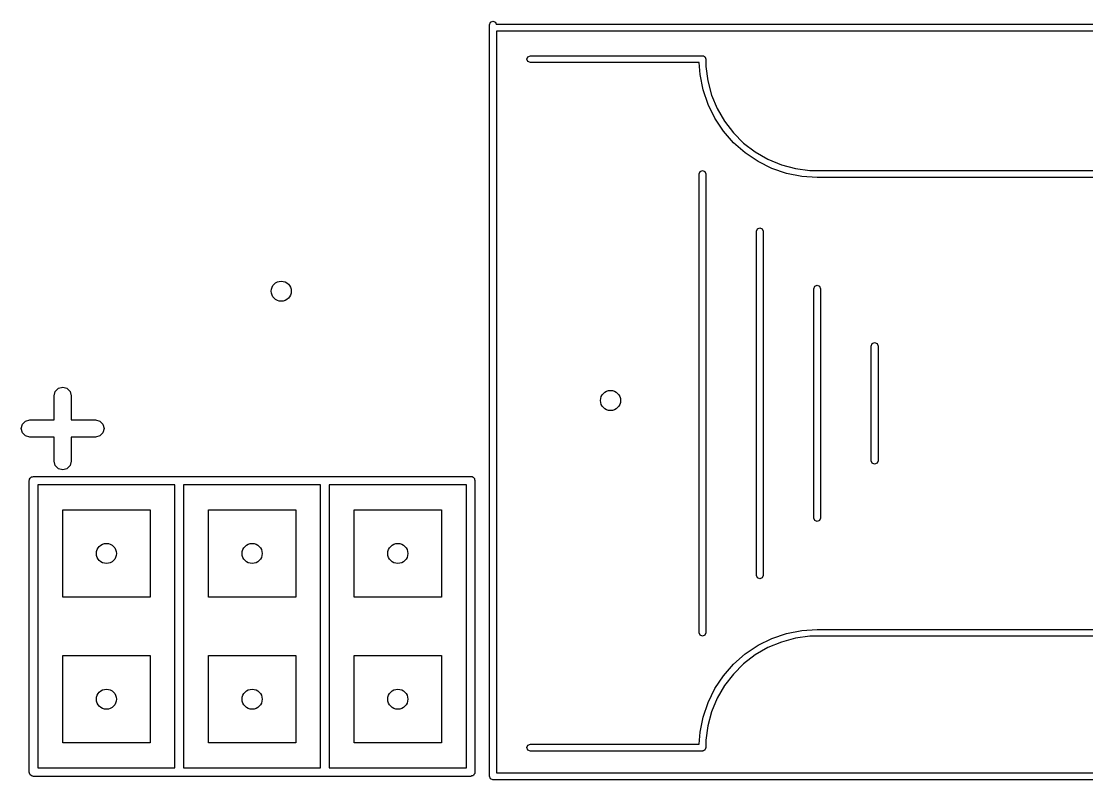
# Model space of a CAD drawing. Extents: x 0.02 to 2.37, y 0.01 to 1.59.
# Drawn here: x 0.022 to 0.753, y 1.065 to 1.585 of the extents above; entities that cross this region are included whole.
import ezdxf

# ---------------------------------------------------------------- set-up
doc = ezdxf.new("R2010")
doc.units = 0
doc.header["$MEASUREMENT"] = 0
doc.layers.add('BLACK', color=7, linetype='CONTINUOUS')

msp = doc.modelspace()

# ---------------------------------------------------------------- linework, layer by layer
at = {"layer": 'BLACK', "linetype": 'CONTINUOUS'}
for p, q in [((0.34291, 1.58287), (0.34361, 1.58454)), ((0.34291, 1.06713), (0.34291, 1.58287)), ((0.34361, 1.58454), (0.34528, 1.58524)), ((0.34528, 1.58524), (0.34695, 1.58454)), ((0.34695, 1.58454), (0.34747, 1.58327)), ((0.34747, 1.58327), (1.75253, 1.58327)), ((0.34764, 1.57854), (0.34764, 1.06949)), ((1.75236, 1.57854), (0.34764, 1.57854)), ((0.36861, 1.55922), (0.36931, 1.56089)), ((0.36931, 1.55755), (0.36861, 1.55922)), ((0.36931, 1.56089), (0.37098, 1.56158)), ((0.37098, 1.55686), (0.36931, 1.55755)), ((0.37098, 1.56158), (0.48909, 1.56158)), ((0.48909, 1.56158), (0.48937, 1.56147)), ((0.48937, 1.56147), (0.48982, 1.56147)), ((0.48982, 1.56147), (0.49041, 1.56103)), ((0.49041, 1.56103), (0.49076, 1.56089)), ((0.49076, 1.56089), (0.49082, 1.56074)), ((0.49082, 1.56074), (0.491, 1.56061)), ((0.491, 1.56061), (0.49145, 1.55922)), ((0.49145, 1.55922), (0.49145, 1.55421)), ((0.48688, 1.55686), (0.37098, 1.55686)), ((0.48742, 1.54863), (0.48688, 1.55686)), ((0.49145, 1.55421), (0.49276, 1.54429)), ((0.48949, 1.53823), (0.48742, 1.54863)), ((0.49276, 1.54429), (0.49535, 1.53462)), ((0.4929, 1.52818), (0.48949, 1.53823)), ((0.49759, 1.51867), (0.4929, 1.52818)), ((0.49535, 1.53462), (0.49918, 1.52537)), ((0.49918, 1.52537), (0.50418, 1.5167)), ((0.50348, 1.50985), (0.49759, 1.51867)), ((0.50418, 1.5167), (0.51028, 1.50875)), ((0.51048, 1.50187), (0.50348, 1.50985)), ((0.51028, 1.50875), (0.51736, 1.50167)), ((0.51845, 1.49488), (0.51048, 1.50187)), ((0.51736, 1.50167), (0.5253, 1.49558)), ((0.52728, 1.48898), (0.51845, 1.49488)), ((0.5253, 1.49558), (0.53397, 1.49057)), ((0.53679, 1.48429), (0.52728, 1.48898)), ((0.53397, 1.49057), (0.54322, 1.48674)), ((0.54322, 1.48674), (0.55289, 1.48415)), ((0.48672, 1.48048), (0.48742, 1.48215)), ((0.48672, 1.16552), (0.48672, 1.48048)), ((0.48742, 1.48215), (0.48909, 1.48284)), ((0.48909, 1.48284), (0.49076, 1.48215)), ((0.49076, 1.48215), (0.49145, 1.48048)), ((0.49145, 1.48048), (0.49145, 1.16552)), ((0.54684, 1.48088), (0.53679, 1.48429)), ((0.55724, 1.47881), (0.54684, 1.48088)), ((0.55289, 1.48415), (0.56282, 1.48284)), ((0.56783, 1.47812), (0.55724, 1.47881)), ((0.56282, 1.48284), (0.56783, 1.48284)), ((0.56783, 1.48284), (0.96153, 1.48284)), ((0.96153, 1.47812), (0.56783, 1.47812)), ((0.52609, 1.44111), (0.52679, 1.44278)), ((0.52609, 1.20489), (0.52609, 1.44111)), ((0.52679, 1.44278), (0.52846, 1.44347)), ((0.52846, 1.44347), (0.53013, 1.44278)), ((0.53013, 1.44278), (0.53082, 1.44111)), ((0.53082, 1.44111), (0.53082, 1.20489)), ((0.56616, 1.40341), (0.56783, 1.4041)), ((0.56783, 1.4041), (0.5695, 1.40341)), ((0.56546, 1.40174), (0.56616, 1.40341)), ((0.56546, 1.24426), (0.56546, 1.40174)), ((0.5695, 1.40341), (0.57019, 1.40174)), ((0.57019, 1.40174), (0.57019, 1.24426)), ((0.60483, 1.36237), (0.60553, 1.36404)), ((0.60483, 1.28363), (0.60483, 1.36237)), ((0.60553, 1.36404), (0.6072, 1.36473)), ((0.6072, 1.36473), (0.60887, 1.36404)), ((0.60887, 1.36404), (0.60956, 1.36237)), ((0.60956, 1.36237), (0.60956, 1.28363)), ((0.04409, 1.32829), (0.04489, 1.33124)), ((0.04489, 1.33124), (0.04705, 1.3334)), ((0.04705, 1.3334), (0.05, 1.33419)), ((0.05, 1.33419), (0.05295, 1.3334)), ((0.05295, 1.3334), (0.05511, 1.33124)), ((0.05511, 1.33124), (0.05591, 1.32829)), ((0.04409, 1.3117), (0.04409, 1.32829)), ((0.05591, 1.32829), (0.05591, 1.3117)), ((0.02239, 1.30874), (0.02455, 1.31091)), ((0.02455, 1.31091), (0.0275, 1.3117)), ((0.0275, 1.3117), (0.04409, 1.3117)), ((0.05591, 1.3117), (0.0725, 1.3117)), ((0.0725, 1.3117), (0.07545, 1.31091)), ((0.07545, 1.31091), (0.07761, 1.30874)), ((0.0216, 1.30579), (0.02239, 1.30874)), ((0.02239, 1.30284), (0.0216, 1.30579)), ((0.02455, 1.30068), (0.02239, 1.30284)), ((0.07761, 1.30284), (0.07545, 1.30068)), ((0.07761, 1.30874), (0.0784, 1.30579)), ((0.0784, 1.30579), (0.07761, 1.30284)), ((0.0275, 1.29989), (0.02455, 1.30068)), ((0.04409, 1.29989), (0.0275, 1.29989)), ((0.04409, 1.28329), (0.04409, 1.29989)), ((0.0725, 1.29989), (0.05591, 1.29989)), ((0.05591, 1.29989), (0.05591, 1.28329)), ((0.07545, 1.30068), (0.0725, 1.29989)), ((0.04489, 1.28034), (0.04409, 1.28329)), ((0.04705, 1.27818), (0.04489, 1.28034)), ((0.05511, 1.28034), (0.05295, 1.27818)), ((0.05591, 1.28329), (0.05511, 1.28034)), ((0.60553, 1.28196), (0.60483, 1.28363)), ((0.6072, 1.28127), (0.60553, 1.28196)), ((0.60887, 1.28196), (0.6072, 1.28127)), ((0.60956, 1.28363), (0.60887, 1.28196)), ((0.0281, 1.27226), (0.02835, 1.27235)), ((0.02835, 1.27235), (0.02852, 1.27256)), ((0.02852, 1.27256), (0.02928, 1.27269)), ((0.02928, 1.27269), (0.03, 1.27295)), ((0.03, 1.27295), (0.13, 1.27295)), ((0.05, 1.27739), (0.04705, 1.27818)), ((0.05295, 1.27818), (0.05, 1.27739)), ((0.13, 1.27295), (0.23, 1.27295)), ((0.23, 1.27295), (0.33, 1.27295)), ((0.33, 1.27295), (0.33038, 1.27289)), ((0.33038, 1.27289), (0.33051, 1.27291)), ((0.33051, 1.27291), (0.33063, 1.27284)), ((0.33063, 1.27284), (0.33101, 1.27277)), ((0.33101, 1.27277), (0.3316, 1.27228)), ((0.3316, 1.27228), (0.33226, 1.2719)), ((0.02705, 1.27), (0.02711, 1.27038)), ((0.02705, 1.07), (0.02705, 1.27)), ((0.02709, 1.27051), (0.02716, 1.27063)), ((0.02711, 1.27038), (0.02709, 1.27051)), ((0.02716, 1.27063), (0.02723, 1.27101)), ((0.02723, 1.27101), (0.02772, 1.2716)), ((0.02772, 1.2716), (0.0281, 1.27226)), ((0.03295, 1.26705), (0.03295, 1.07295)), ((0.12705, 1.26705), (0.03295, 1.26705)), ((0.12705, 1.07295), (0.12705, 1.26705)), ((0.13295, 1.26705), (0.13295, 1.07295)), ((0.22705, 1.26705), (0.13295, 1.26705)), ((0.22705, 1.07295), (0.22705, 1.26705)), ((0.23295, 1.26705), (0.23295, 1.07295)), ((0.32705, 1.26705), (0.23295, 1.26705)), ((0.32705, 1.07295), (0.32705, 1.26705)), ((0.33226, 1.2719), (0.33235, 1.27165)), ((0.33235, 1.27165), (0.33256, 1.27148)), ((0.33256, 1.27148), (0.33269, 1.27072)), ((0.33269, 1.27072), (0.33295, 1.27)), ((0.33295, 1.27), (0.33295, 1.07)), ((0.05, 1.19), (0.05, 1.25)), ((0.05, 1.25), (0.11, 1.25)), ((0.11, 1.25), (0.11, 1.19)), ((0.15, 1.19), (0.15, 1.25)), ((0.15, 1.25), (0.21, 1.25)), ((0.21, 1.25), (0.21, 1.19)), ((0.25, 1.19), (0.25, 1.25)), ((0.25, 1.25), (0.31, 1.25)), ((0.31, 1.25), (0.31, 1.19)), ((0.56616, 1.24259), (0.56546, 1.24426)), ((0.57019, 1.24426), (0.5695, 1.24259)), ((0.56783, 1.2419), (0.56616, 1.24259)), ((0.5695, 1.24259), (0.56783, 1.2419)), ((0.52679, 1.20322), (0.52609, 1.20489)), ((0.52846, 1.20253), (0.52679, 1.20322)), ((0.53013, 1.20322), (0.52846, 1.20253)), ((0.53082, 1.20489), (0.53013, 1.20322)), ((0.11, 1.19), (0.05, 1.19)), ((0.21, 1.19), (0.15, 1.19)), ((0.31, 1.19), (0.25, 1.19)), ((0.48742, 1.16385), (0.48672, 1.16552)), ((0.48909, 1.16316), (0.48742, 1.16385)), ((0.49076, 1.16385), (0.48909, 1.16316)), ((0.49145, 1.16552), (0.49076, 1.16385)), ((0.53679, 1.16171), (0.54684, 1.16512)), ((0.54684, 1.16512), (0.55724, 1.16719)), ((0.56282, 1.16316), (0.55289, 1.16185)), ((0.55724, 1.16719), (0.56783, 1.16788)), ((0.56783, 1.16316), (0.56282, 1.16316)), ((0.56783, 1.16788), (0.96153, 1.16788)), ((0.96153, 1.16316), (0.56783, 1.16316)), ((0.51845, 1.15112), (0.52728, 1.15702)), ((0.53397, 1.15543), (0.5253, 1.15042)), ((0.52728, 1.15702), (0.53679, 1.16171)), ((0.54322, 1.15926), (0.53397, 1.15543)), ((0.55289, 1.16185), (0.54322, 1.15926)), ((0.05, 1.09), (0.05, 1.15)), ((0.05, 1.15), (0.11, 1.15)), ((0.11, 1.15), (0.11, 1.09)), ((0.15, 1.09), (0.15, 1.15)), ((0.15, 1.15), (0.21, 1.15)), ((0.21, 1.15), (0.21, 1.09)), ((0.25, 1.09), (0.25, 1.15)), ((0.25, 1.15), (0.31, 1.15)), ((0.31, 1.15), (0.31, 1.09)), ((0.51048, 1.14413), (0.51845, 1.15112)), ((0.5253, 1.15042), (0.51736, 1.14433)), ((0.50348, 1.13615), (0.51048, 1.14413)), ((0.51736, 1.14433), (0.51028, 1.13725)), ((0.49759, 1.12733), (0.50348, 1.13615)), ((0.51028, 1.13725), (0.50418, 1.1293)), ((0.4929, 1.11782), (0.49759, 1.12733)), ((0.50418, 1.1293), (0.49918, 1.12063)), ((0.49918, 1.12063), (0.49535, 1.11138)), ((0.48949, 1.10777), (0.4929, 1.11782)), ((0.48742, 1.09737), (0.48949, 1.10777)), ((0.49535, 1.11138), (0.49276, 1.10171)), ((0.48688, 1.08914), (0.48742, 1.09737)), ((0.49276, 1.10171), (0.49145, 1.09179)), ((0.11, 1.09), (0.05, 1.09)), ((0.21, 1.09), (0.15, 1.09)), ((0.31, 1.09), (0.25, 1.09)), ((0.49145, 1.09179), (0.49145, 1.08678)), ((0.36861, 1.08678), (0.36931, 1.08845)), ((0.36931, 1.08511), (0.36861, 1.08678)), ((0.36931, 1.08845), (0.37098, 1.08914)), ((0.37098, 1.08442), (0.36931, 1.08511)), ((0.37098, 1.08914), (0.48688, 1.08914)), ((0.48909, 1.08442), (0.37098, 1.08442)), ((0.48937, 1.08453), (0.48909, 1.08442)), ((0.48982, 1.08453), (0.48937, 1.08453)), ((0.49041, 1.08497), (0.48982, 1.08453)), ((0.49076, 1.08511), (0.49041, 1.08497)), ((0.49082, 1.08526), (0.49076, 1.08511)), ((0.491, 1.08539), (0.49082, 1.08526)), ((0.49145, 1.08678), (0.491, 1.08539)), ((0.02731, 1.06928), (0.02705, 1.07)), ((0.02744, 1.06852), (0.02731, 1.06928)), ((0.02765, 1.06835), (0.02744, 1.06852)), ((0.02774, 1.0681), (0.02765, 1.06835)), ((0.0284, 1.06772), (0.02774, 1.0681)), ((0.02899, 1.06723), (0.0284, 1.06772)), ((0.03295, 1.07295), (0.12705, 1.07295)), ((0.13295, 1.07295), (0.22705, 1.07295)), ((0.23295, 1.07295), (0.32705, 1.07295)), ((0.33165, 1.06765), (0.33148, 1.06744)), ((0.3319, 1.06774), (0.33165, 1.06765)), ((0.33228, 1.0684), (0.3319, 1.06774)), ((0.33277, 1.06899), (0.33228, 1.0684)), ((0.33284, 1.06937), (0.33277, 1.06899)), ((0.33291, 1.06949), (0.33284, 1.06937)), ((0.33295, 1.07), (0.33289, 1.06962)), ((0.33289, 1.06962), (0.33291, 1.06949)), ((0.34764, 1.06949), (1.75236, 1.06949)), ((0.02937, 1.06716), (0.02899, 1.06723)), ((0.02949, 1.06709), (0.02937, 1.06716)), ((0.02962, 1.06711), (0.02949, 1.06709)), ((0.03, 1.06705), (0.02962, 1.06711)), ((0.13, 1.06705), (0.03, 1.06705)), ((0.23, 1.06705), (0.13, 1.06705)), ((0.33, 1.06705), (0.23, 1.06705)), ((0.33072, 1.06731), (0.33, 1.06705)), ((0.33148, 1.06744), (0.33072, 1.06731)), ((0.34361, 1.06546), (0.34291, 1.06713)), ((0.34528, 1.06476), (0.34361, 1.06546)), ((1.75472, 1.06476), (0.34528, 1.06476))]:
    msp.add_line(p, q, dxfattribs=at)
at = {"layer": 'BLACK'}
for centre in [(0.2, 1.4), (0.42598, 1.325), (0.08, 1.22), (0.18, 1.22), (0.28, 1.22), (0.08, 1.12), (0.18, 1.12), (0.28, 1.12)]:
    msp.add_circle(centre, 0.00689, dxfattribs=at)

doc.saveas('drawing.dxf')
